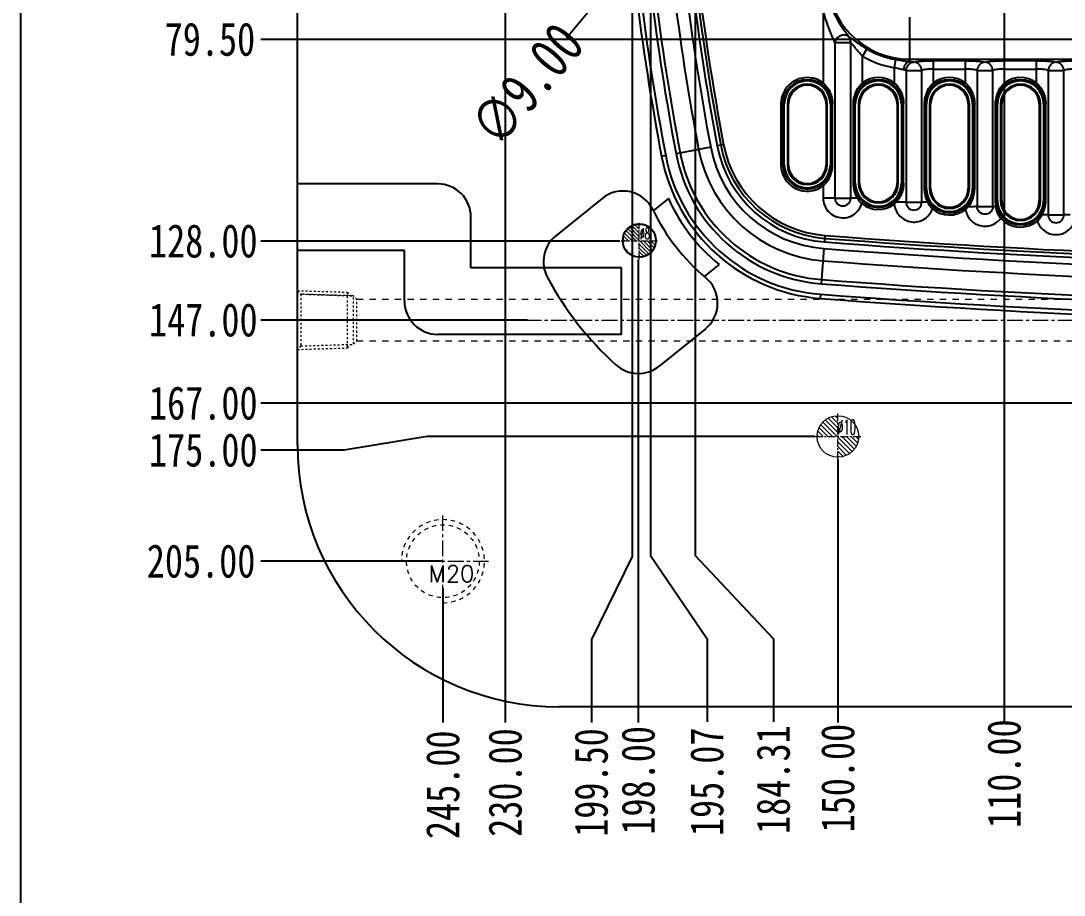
# Model space of a CAD drawing. Header units: millimetres. Extents: x 1147 to 12155, y -6137 to -4403.
# Drawn here: x 2530.1 to 2781, y -5549.1 to -5338.8 of the extents above; entities that cross this region are included whole.
import ezdxf
from ezdxf.enums import TextEntityAlignment as Align

# ---------------------------------------------------------------- set-up
doc = ezdxf.new("R2010")
doc.units = ezdxf.units.MM
doc.header["$LTSCALE"] = 16.335
doc.header["$PDMODE"] = 3
doc.header["$PDSIZE"] = 0.3125
doc.linetypes.add('CENTER', pattern=[0.6, 0.375, -0.075, 0.075, -0.075])
doc.linetypes.add('HIDDEN', pattern=[0.2, 0.1, -0.1])
doc.layers.get('0').update_dxf_attribs({"linetype": 'CONTINUOUS'})
doc.layers.get('Defpoints').update_dxf_attribs({"linetype": 'CONTINUOUS'})
for name, color, linetype, lineweight in [('cool', 153, 'HIDDEN', 9), ('epin', 13, 'CONTINUOUS', 9), ('screw', 33, 'CONTINUOUS', 13)]:
    doc.layers.add(name, color=color, linetype=linetype, lineweight=lineweight)
doc.styles.get("Standard").update_dxf_attribs({"font": 'txt', "width": 0.8})
doc.styles.add('TXT', font='txt.shx', dxfattribs={"bigfont": 'gbcbig.shx'})
doc.styles.add('TXT05', font='txt.shx', dxfattribs={"width": 0.5, "bigfont": 'gbcbig.shx'})
doc.dimstyles.get("Standard").update_dxf_attribs({"dimtxt": 0.15625, "dimasz": 0.1875, "dimexe": 0.125, "dimexo": 0.0625, "dimtad": 0, "dimtih": 1, "dimtoh": 1, "dimdsep": 46, "dimtxsty": 'Standard', "dimcen": 0.09, "dimadec": 0, "dimazin": 0, "dimtp": 0.01, "dimtm": 0.01, "dimtfac": 1, "dimtofl": 0, "dimtmove": 0, "dimatfit": 3, "dimfxl": 0, "dimtolj": 1, "dimarcsym": 0})

# ---------------------------------------------------------------- blocks, each defined once
blk = doc.blocks.new('cool_jt_f12')
at = {"layer": 'cool', "ltscale": 0.3}
for p, q in [((0, 7.0785), (0.856, 6.2225)), ((0, 7.0785), (12, 6.7035)), ((0.856, 6.2225), (0.856, -6.2225)), ((13.5, 5.827375), (0.856, 6.2225)), ((0.856, 6.2225), (13.5, 5.827375)), ((12, 6.7035), (12.856, 5.8475)), ((12, 6.7035), (12, -6.7035)), ((14.327375, 5), (13.5, 5.827375)), ((13.5, -5.827375), (13.5, 5.827375)), ((14.327375, -5), (14.327375, 5)), ((13.5, -5.827375), (14.327375, -5)), ((0.856, -6.2225), (0, -7.0785)), ((0, -7.0785), (12, -6.7035)), ((0.856, -6.2225), (13.5, -5.827375)), ((12, -6.7035), (12.856, -5.8475))]:
    blk.add_line(p, q, dxfattribs=at)
blk = doc.blocks.new('screw_m20_g')
at = {"layer": 'screw', "color": 1, "linetype": 'CENTER', "ltscale": 0.621977}
for p, q in [((0, -11), (0, 11)), ((-11, 0), (11, 0))]:
    blk.add_line(p, q, dxfattribs=at)
at = {"layer": 'screw', "linetype": 'HIDDEN', "ltscale": 0.621977}
blk.add_circle((0, 0), 8.75, dxfattribs=at)
at = {"layer": 'screw', "color": 92, "linetype": 'HIDDEN', "ltscale": 0.621977}
blk.add_arc((0, 0), 10, 270, 180, dxfattribs=at)
at = {"layer": 'screw', "color": 6, "style": 'TXT'}
blk.add_text('M20', height=4, dxfattribs=at).set_placement((-3.4, -5))
blk = doc.blocks.new('*D790')
at = {"color": 4, "lineweight": -2}
blk.add_line((2807.27, -5343.27), (2587.87, -5343.27), dxfattribs=at)
at = {"layer": 'Defpoints', "color": 0}
for p in [(2876.63, -5263.77), (2587.87, -5343.27), (2807.33, -5343.27)]:
    blk.add_point(p, dxfattribs=at)
at = {"color": 6, "insert": (2575.6, -5343.27), "char_height": 8, "attachment_point": 5}
blk.add_mtext('\\A1;79.50', dxfattribs=at)
blk = doc.blocks.new('*D791')
at = {"color": 4, "lineweight": -2}
blk.add_line((2674.17, -5391.77), (2587.87, -5391.77), dxfattribs=at)
at = {"layer": 'Defpoints', "color": 0}
for p in [(2876.63, -5263.77), (2587.87, -5391.77), (2674.23, -5391.77)]:
    blk.add_point(p, dxfattribs=at)
at = {"color": 6, "insert": (2574, -5391.77), "char_height": 8, "attachment_point": 5}
blk.add_mtext('\\A1;128.00', dxfattribs=at)
blk = doc.blocks.new('*D792')
at = {"color": 4, "lineweight": -2}
blk.add_line((2651.99, -5410.77), (2587.87, -5410.77), dxfattribs=at)
at = {"layer": 'Defpoints', "color": 0}
for p in [(2876.63, -5263.77), (2587.87, -5410.77), (2652.05, -5410.77)]:
    blk.add_point(p, dxfattribs=at)
at = {"color": 6, "insert": (2574, -5410.77), "char_height": 8, "attachment_point": 5}
blk.add_mtext('\\A1;147.00', dxfattribs=at)
blk = doc.blocks.new('*D793')
at = {"color": 4, "lineweight": -2}
blk.add_line((2871.01, -5430.77), (2587.87, -5430.77), dxfattribs=at)
at = {"layer": 'Defpoints', "color": 0}
for p in [(2876.63, -5263.77), (2587.87, -5430.77), (2871.07, -5430.77)]:
    blk.add_point(p, dxfattribs=at)
at = {"color": 6, "insert": (2574, -5430.77), "char_height": 8, "attachment_point": 5}
blk.add_mtext('\\A1;167.00', dxfattribs=at)
blk = doc.blocks.new('*D794')
at = {"color": 4, "lineweight": -2}
for p, q in [((2627.87, -5438.77), (2607.87, -5442.06)), ((2721.07, -5438.77), (2627.87, -5438.77)), ((2607.87, -5442.06), (2587.87, -5442.06))]:
    blk.add_line(p, q, dxfattribs=at)
at = {"layer": 'Defpoints', "color": 0}
for p in [(2876.63, -5263.77), (2721.13, -5438.77), (2587.87, -5442.06)]:
    blk.add_point(p, dxfattribs=at)
at = {"color": 6, "insert": (2574, -5442.06), "char_height": 8, "attachment_point": 5}
blk.add_mtext('\\A1;175.00', dxfattribs=at)
blk = doc.blocks.new('*D795')
at = {"color": 4, "lineweight": -2}
blk.add_line((2631.57, -5468.77), (2587.87, -5468.77), dxfattribs=at)
at = {"layer": 'Defpoints', "color": 0}
for p in [(2876.63, -5263.77), (2587.87, -5468.77), (2631.63, -5468.77)]:
    blk.add_point(p, dxfattribs=at)
at = {"color": 6, "insert": (2573.47, -5468.77), "char_height": 8, "attachment_point": 5}
blk.add_mtext('\\A1;205.00', dxfattribs=at)
blk = doc.blocks.new('*D775')
at = {"color": 4, "lineweight": -2}
blk.add_line((2766.63, -5274.55), (2766.63, -5507.6), dxfattribs=at)
at = {"layer": 'Defpoints', "color": 0}
for p in [(2876.63, -5263.77), (2766.63, -5274.49), (2766.63, -5507.6)]:
    blk.add_point(p, dxfattribs=at)
at = {"color": 6, "insert": (2766.63, -5519.87), "char_height": 8, "attachment_point": 5, "rotation": 90}
blk.add_mtext('\\A1;110.00', dxfattribs=at)
blk = doc.blocks.new('*D776')
at = {"color": 4, "lineweight": -2}
blk.add_line((2726.63, -5444.33), (2726.63, -5507.6), dxfattribs=at)
at = {"layer": 'Defpoints', "color": 0}
for p in [(2876.63, -5263.77), (2726.63, -5444.27), (2726.63, -5507.6)]:
    blk.add_point(p, dxfattribs=at)
at = {"color": 6, "insert": (2726.63, -5520.94), "char_height": 8, "attachment_point": 5, "rotation": 90}
blk.add_mtext('\\A1;150.00', dxfattribs=at)
blk = doc.blocks.new('*D777')
at = {"color": 4, "lineweight": -2}
blk.add_line((2678.63, -5396.23), (2678.63, -5507.6), dxfattribs=at)
at = {"layer": 'Defpoints', "color": 0}
for p in [(2876.63, -5263.77), (2678.63, -5396.17), (2678.63, -5507.6)]:
    blk.add_point(p, dxfattribs=at)
at = {"color": 6, "insert": (2678.63, -5521.47), "char_height": 8, "attachment_point": 5, "rotation": 90}
blk.add_mtext('\\A1;198.00', dxfattribs=at)
blk = doc.blocks.new('*D778')
at = {"color": 4, "lineweight": -2}
for p, q in [((2677.13, -5328.21), (2677.13, -5467.6)), ((2677.13, -5467.6), (2667.34, -5487.6)), ((2667.34, -5487.6), (2667.34, -5507.6))]:
    blk.add_line(p, q, dxfattribs=at)
at = {"layer": 'Defpoints', "color": 0}
for p in [(2876.63, -5263.77), (2677.13, -5328.15), (2667.34, -5507.6)]:
    blk.add_point(p, dxfattribs=at)
at = {"color": 6, "insert": (2667.34, -5522), "char_height": 8, "attachment_point": 5, "rotation": 90}
blk.add_mtext('\\A1;199.50', dxfattribs=at)
blk = doc.blocks.new('*D779')
at = {"color": 4, "lineweight": -2}
blk.add_line((2646.63, -5328.59), (2646.63, -5507.6), dxfattribs=at)
at = {"layer": 'Defpoints', "color": 0}
for p in [(2876.63, -5263.77), (2646.63, -5328.53), (2646.63, -5507.6)]:
    blk.add_point(p, dxfattribs=at)
at = {"color": 6, "insert": (2646.63, -5522), "char_height": 8, "attachment_point": 5, "rotation": 90}
blk.add_mtext('\\A1;230.00', dxfattribs=at)
blk = doc.blocks.new('*D780')
at = {"color": 4, "lineweight": -2}
blk.add_line((2631.63, -5475.26), (2631.63, -5507.6), dxfattribs=at)
at = {"layer": 'Defpoints', "color": 0}
for p in [(2876.63, -5263.77), (2631.63, -5475.2), (2631.63, -5507.6)]:
    blk.add_point(p, dxfattribs=at)
at = {"color": 6, "insert": (2631.63, -5522.54), "char_height": 8, "attachment_point": 5, "rotation": 90}
blk.add_mtext('\\A1;245.00', dxfattribs=at)
blk = doc.blocks.new('*D805')
at = {"color": 4, "lineweight": -2}
for p, q in [((2681.56, -5268.26), (2681.56, -5467.42)), ((2681.56, -5467.42), (2695.15, -5487.42)), ((2695.15, -5487.42), (2695.15, -5507.42))]:
    blk.add_line(p, q, dxfattribs=at)
at = {"layer": 'Defpoints', "color": 0}
for p in [(2876.63, -5263.77), (2681.56, -5268.2), (2695.15, -5507.42)]:
    blk.add_point(p, dxfattribs=at)
at = {"color": 6, "insert": (2695.15, -5521.82), "char_height": 8, "attachment_point": 5, "rotation": 90}
blk.add_mtext('\\A1;195.07', dxfattribs=at)
blk = doc.blocks.new('*D806')
at = {"color": 4, "lineweight": -2}
for p, q in [((2692.32, -5268.39), (2692.32, -5467.42)), ((2692.32, -5467.42), (2711.11, -5487.42)), ((2711.11, -5487.42), (2711.11, -5507.42))]:
    blk.add_line(p, q, dxfattribs=at)
at = {"layer": 'Defpoints', "color": 0}
for p in [(2876.63, -5263.77), (2692.32, -5268.33), (2711.11, -5507.42)]:
    blk.add_point(p, dxfattribs=at)
at = {"color": 6, "insert": (2711.11, -5521.29), "char_height": 8, "attachment_point": 5, "rotation": 90}
blk.add_mtext('\\A1;184.31', dxfattribs=at)
blk = doc.blocks.new('*D811')
at = {"color": 4, "lineweight": -2}
blk.add_line((2661.35, -5342.87), (2667.79, -5335.22), dxfattribs=at)
at = {"color": 4}
blk.add_solid([(2666.52, -5334.15), (2669.07, -5336.29), (2674.23, -5327.57)], dxfattribs=at)
at = {"layer": 'Defpoints', "color": 0}
for p in [(2680.03, -5320.69), (2674.23, -5327.57)]:
    blk.add_point(p, dxfattribs=at)
at = {"color": 6, "insert": (2651.91, -5354.09), "char_height": 10, "attachment_point": 5, "rotation": 49.9022}
blk.add_mtext('\\A1;∅9.00', dxfattribs=at)
blk = doc.blocks.new('epin_ejp_8')
at = {"layer": 'epin'}
h = blk.add_hatch(dxfattribs=at)
h.set_pattern_fill('_ANSI31', color=123, scale=0.2, angle=90, style=0)
h.set_pattern_definition([(135, (-2152.64246, 412.4307), (-0.4490128, -0.4490128), [])])
h.paths.add_polyline_path([(0, 4, 0.414214), (-4, 0), (0, 0)])
h.paths.add_polyline_path([(4, 0), (0, 0), (0, -4, 0.414214)])
at = {"layer": 'epin', "color": 1, "linetype": 'CENTER', "ltscale": 0.248791}
for p, q in [((0, -4.4), (0, 4.4)), ((-4.4, 0), (4.4, 0))]:
    blk.add_line(p, q, dxfattribs=at)
at = {"layer": 'epin'}
blk.add_circle((0, 0), 4, dxfattribs=at)
at = {"layer": 'epin', "color": 6, "style": 'TXT05', "width": 0.5}
blk.add_text('%%c8', height=2.8, dxfattribs=at).set_placement((1.33, 1.8), align=Align.MIDDLE)
blk = doc.blocks.new('epin_ejp_10')
at = {"layer": 'epin'}
h = blk.add_hatch(dxfattribs=at)
h.set_pattern_fill('_ANSI31', color=123, scale=0.25, angle=90, style=0)
h.set_pattern_definition([(135, (-2152.64246, 412.4307), (-0.561266, -0.561266), [])])
h.paths.add_polyline_path([(0, 5, 0.414214), (-5, 0), (0, 0)])
h.paths.add_polyline_path([(5, 0), (0, 0), (0, -5, 0.414214)])
at = {"layer": 'epin', "color": 1, "linetype": 'CENTER', "ltscale": 0.310989}
for p, q in [((0, -5.5), (0, 5.5)), ((-5.5, 0), (5.5, 0))]:
    blk.add_line(p, q, dxfattribs=at)
at = {"layer": 'epin'}
blk.add_circle((0, 0), 5, dxfattribs=at)
at = {"layer": 'epin', "color": 6, "style": 'TXT05', "width": 0.5}
blk.add_text('%%c10', height=3.5, dxfattribs=at).set_placement((2.1, 2.25), align=Align.MIDDLE)
blk = doc.blocks.new('115')
at = {"layer": 'epin'}
for name, p in [('epin_ejp_8', (-197.76, -127.98)), ('epin_ejp_10', (-150, -175))]:
    blk.add_blockref(name, p, dxfattribs=at)

msp = doc.modelspace()

# ---------------------------------------------------------------- linework, layer by layer
at = {"linetype": 'Continuous', "ltscale": 11.057049}
for p, q in [((2596.631, -5440.772), (2596.631, -5086.772)), ((2823.012, -5503.772), (2659.631, -5503.772))]:
    msp.add_line(p, q, dxfattribs=at)
at = {"color": 7, "linetype": 'Continuous'}
for p, q in [((2723.079, -5335.968), (2723.079, -5353.719)), ((2743.905, -5348.57), (2743.905, -5337.897)), ((2725.921, -5344.018), (2725.921, -5381.457)), ((2725.921, -5344.018), (2729.713, -5344.018)), ((2729.713, -5381.454), (2729.713, -5344.018)), ((2733.575, -5345.562), (2732.555, -5347.282)), ((2732.555, -5353.719), (2732.555, -5347.282)), ((2740.508, -5348.108), (2740.173, -5350.08)), ((2743.905, -5348.033), (2817.971, -5348.033)), ((2749.648, -5353.719), (2749.648, -5348.395)), ((2757.266, -5348.395), (2749.648, -5348.395)), ((2757.266, -5348.395), (2757.266, -5353.719)), ((2766.742, -5353.719), (2766.742, -5348.395)), ((2774.358, -5348.395), (2766.742, -5348.395)), ((2774.358, -5348.395), (2774.358, -5353.719)), ((2740.172, -5350.08), (2740.172, -5353.719)), ((2743.014, -5350.747), (2743.014, -5382.45)), ((2743.014, -5350.747), (2746.806, -5350.747)), ((2746.806, -5382.453), (2746.806, -5350.747)), ((2749.648, -5350.395), (2757.266, -5350.395)), ((2760.108, -5350.747), (2760.108, -5383.46)), ((2760.108, -5350.747), (2763.9, -5350.747)), ((2763.9, -5383.459), (2763.9, -5350.747)), ((2766.742, -5350.395), (2774.358, -5350.395)), ((2777.202, -5350.747), (2777.202, -5385.465)), ((2777.202, -5350.747), (2780.993, -5350.747)), ((2780.993, -5385.465), (2780.993, -5350.747)), ((2722.779, -5354.121), (2723.079, -5353.719)), ((2732.855, -5354.121), (2732.554, -5353.719)), ((2739.872, -5354.121), (2740.172, -5353.719)), ((2749.948, -5354.121), (2749.648, -5353.719)), ((2756.966, -5354.121), (2757.266, -5353.719)), ((2767.042, -5354.121), (2766.742, -5353.719)), ((2774.358, -5353.719), (2774.058, -5354.12)), ((2712.905, -5358.819), (2712.905, -5373.399)), ((2712.905, -5358.819), (2713.719, -5358.819)), ((2713.407, -5373.399), (2713.407, -5358.819)), ((2713.719, -5373.399), (2713.719, -5358.819)), ((2714.48, -5358.819), (2714.48, -5373.399)), ((2714.48, -5358.819), (2714.756, -5358.819)), ((2714.756, -5373.399), (2714.756, -5358.819)), ((2723.784, -5358.819), (2723.784, -5373.399)), ((2723.784, -5358.819), (2724.06, -5358.819)), ((2724.06, -5373.399), (2724.06, -5358.819)), ((2724.821, -5358.819), (2724.821, -5373.399)), ((2724.821, -5358.819), (2725.122, -5358.819)), ((2725.122, -5373.399), (2725.122, -5358.819)), ((2725.217, -5358.819), (2725.217, -5373.399)), ((2725.217, -5358.819), (2725.341, -5358.819)), ((2725.341, -5373.399), (2725.341, -5358.819)), ((2730.292, -5358.819), (2730.292, -5377.823)), ((2730.417, -5358.819), (2730.292, -5358.819)), ((2730.417, -5377.823), (2730.417, -5358.819)), ((2730.512, -5358.819), (2730.512, -5377.823)), ((2730.512, -5358.819), (2730.813, -5358.819)), ((2730.813, -5377.823), (2730.813, -5358.819)), ((2731.574, -5358.819), (2731.574, -5377.823)), ((2731.574, -5358.819), (2731.85, -5358.819)), ((2731.85, -5377.823), (2731.85, -5358.819)), ((2740.877, -5358.819), (2740.877, -5377.823)), ((2740.877, -5358.819), (2741.153, -5358.819)), ((2741.153, -5377.823), (2741.153, -5358.819)), ((2741.914, -5358.819), (2741.914, -5377.823)), ((2741.914, -5358.819), (2742.215, -5358.819)), ((2742.215, -5377.823), (2742.215, -5358.819)), ((2742.31, -5358.819), (2742.31, -5377.823)), ((2742.31, -5358.819), (2742.435, -5358.819)), ((2742.435, -5377.823), (2742.435, -5358.819)), ((2747.386, -5358.819), (2747.386, -5379.13)), ((2747.51, -5358.819), (2747.386, -5358.819)), ((2747.51, -5379.13), (2747.51, -5358.819)), ((2747.606, -5358.819), (2747.606, -5379.13)), ((2747.606, -5358.819), (2747.906, -5358.819)), ((2747.906, -5379.13), (2747.906, -5358.819)), ((2748.667, -5358.819), (2748.667, -5379.13)), ((2748.667, -5358.819), (2748.943, -5358.819)), ((2748.943, -5379.13), (2748.943, -5358.819)), ((2757.971, -5358.819), (2757.971, -5379.13)), ((2757.971, -5358.819), (2758.247, -5358.819)), ((2758.247, -5379.13), (2758.247, -5358.819)), ((2759.008, -5358.819), (2759.008, -5379.13)), ((2759.008, -5358.819), (2759.309, -5358.819)), ((2759.309, -5379.13), (2759.309, -5358.819)), ((2759.404, -5358.819), (2759.404, -5379.13)), ((2759.404, -5358.819), (2759.528, -5358.819)), ((2759.528, -5379.13), (2759.528, -5358.819)), ((2764.479, -5358.819), (2764.479, -5382.046)), ((2764.604, -5358.819), (2764.479, -5358.819)), ((2764.604, -5382.046), (2764.604, -5358.819)), ((2764.699, -5358.819), (2764.699, -5382.046)), ((2764.699, -5358.819), (2765, -5358.819)), ((2765, -5382.046), (2765, -5358.819)), ((2765.761, -5358.819), (2765.761, -5382.046)), ((2765.761, -5358.819), (2766.037, -5358.819)), ((2766.037, -5382.046), (2766.037, -5358.819)), ((2775.064, -5358.819), (2775.064, -5382.046)), ((2775.064, -5358.819), (2775.34, -5358.819)), ((2775.34, -5382.046), (2775.34, -5358.819)), ((2776.101, -5358.819), (2776.101, -5382.046)), ((2776.101, -5358.819), (2776.402, -5358.819)), ((2776.402, -5382.046), (2776.402, -5358.819)), ((2776.497, -5358.819), (2776.497, -5382.046)), ((2776.497, -5358.819), (2776.622, -5358.819)), ((2776.622, -5382.046), (2776.622, -5358.819)), ((2696.039, -5369.179), (2687.706, -5370.757)), ((2699.143, -5368.591), (2697.596, -5368.884)), ((2685.209, -5371.23), (2684.222, -5371.417)), ((2713.719, -5373.399), (2712.905, -5373.399)), ((2714.756, -5373.399), (2714.48, -5373.399)), ((2724.06, -5373.399), (2723.784, -5373.399)), ((2725.122, -5373.399), (2724.821, -5373.399)), ((2725.217, -5373.399), (2725.341, -5373.399)), ((2722.78, -5378.096), (2723.08, -5378.497)), ((2723.08, -5378.497), (2723.08, -5381.454)), ((2730.813, -5377.823), (2730.292, -5377.823)), ((2731.85, -5377.823), (2731.574, -5377.823)), ((2741.153, -5377.823), (2740.877, -5377.823)), ((2742.215, -5377.823), (2741.914, -5377.823)), ((2742.31, -5377.823), (2742.435, -5377.823)), ((2747.906, -5379.13), (2747.386, -5379.13)), ((2748.943, -5379.13), (2748.667, -5379.13)), ((2758.247, -5379.13), (2757.971, -5379.13)), ((2759.309, -5379.13), (2759.008, -5379.13)), ((2759.404, -5379.13), (2759.528, -5379.13)), ((2725.921, -5381.456), (2723.08, -5381.456)), ((2731.315, -5381.452), (2729.713, -5381.454)), ((2765, -5382.046), (2764.479, -5382.046)), ((2766.037, -5382.046), (2765.761, -5382.046)), ((2775.34, -5382.046), (2775.064, -5382.046)), ((2776.622, -5382.046), (2776.101, -5382.046)), ((2732.68, -5382.385), (2732.365, -5382.775)), ((2739.892, -5382.506), (2740.194, -5382.906)), ((2748.23, -5382.45), (2746.806, -5382.453)), ((2749.704, -5383.635), (2749.382, -5384.02)), ((2757.054, -5383.76), (2757.212, -5383.965)), ((2774.287, -5386.565), (2774.606, -5386.951)), ((2777.202, -5385.465), (2775.724, -5385.465)), ((2782.471, -5385.465), (2780.993, -5385.465)), ((2723.528, -5390.419), (2723.407, -5391.99)), ((2723.286, -5393.569), (2722.636, -5402.025)), ((2722.441, -5404.56), (2722.364, -5405.561))]:
    msp.add_line(p, q, dxfattribs=at)
for p, q in [((2630.371, -5378.01), (2596.631, -5378.01)), ((2669.939, -5381.52), (2658.798, -5390.498)), ((2685.855, -5381.537), (2682.247, -5384.445)), ((2638.371, -5398.206), (2638.371, -5386.01)), ((2622.371, -5394.01), (2596.631, -5394.01)), ((2622.371, -5406.206), (2622.371, -5394.01)), ((2674.605, -5398.206), (2638.371, -5398.206)), ((2674.605, -5414.206), (2674.605, -5398.206)), ((2698.056, -5397.391), (2694.481, -5400.271)), ((2674.605, -5414.206), (2630.371, -5414.206)), ((2694.714, -5412.927), (2683.64, -5421.851))]:
    msp.add_line(p, q)
msp.add_lwpolyline([(2530.125, -4919.405), (3444.154, -4919.405), (3444.154, -5653.345), (2530.125, -5653.345)], close=True)
msp.add_circle((2678.871, -5391.622), 4, dxfattribs=at)
for centre, radius, start, end in [((3278.831, -5258.772), 591.573, 182.405014, 190.727289), ((3278.831, -5258.772), 590.698, 182.405013, 190.727289), ((3278.831, -5258.772), 589.998, 182.405013, 190.727289), ((3278.831, -5258.772), 596.119, 183.130535, 190.727289), ((3278.831, -5258.772), 593.158, 183.141176, 190.727289), ((2743.905, -5328.151), 19.882, 180, 270), ((3278.831, -5258.772), 605.185, 186.919964, 190.727289), ((3278.831, -5258.772), 604.18, 186.93249, 190.727289), ((3278.831, -5258.772), 601.639, 186.961913, 190.727289), ((3278.831, -5258.772), 600.652, 186.961913, 190.727289), ((2743.905, -5328.151), 20.244, 239.3191, 260.34117), ((2743.905, -5328.151), 22.244, 239.31953, 260.34078), ((2719.27, -5358.819), 6.365, 53.24261, 180), ((2719.27, -5358.819), 5.852, 0, 180), ((2719.27, -5358.819), 5.551, 0, 180), ((2719.27, -5358.819), 4.79, 0, 180), ((2719.27, -5358.819), 4.514, 0, 180), ((2719.028, -5359.155), 6.277, 42.4678, 53.30563), ((2736.364, -5358.819), 5.852, 0, 180), ((2736.364, -5358.819), 5.551, 0, 180), ((2736.364, -5358.819), 4.79, 0, 180), ((2736.597, -5359.145), 6.265, 126.68311, 140.63593), ((2736.364, -5358.819), 4.514, 0, 180), ((2736.364, -5358.819), 6.365, 53.2433, 126.75698), ((2736.122, -5359.155), 6.277, 42.46958, 53.30766), ((2753.457, -5358.819), 5.852, 0, 180), ((2753.457, -5358.819), 5.551, 0, 180), ((2753.457, -5358.819), 4.79, 0, 180), ((2753.691, -5359.145), 6.265, 126.68008, 140.63315), ((2753.457, -5358.819), 4.514, 0, 180), ((2753.457, -5358.819), 6.365, 53.24437, 126.75435), ((2753.217, -5359.153), 6.275, 42.44606, 53.31064), ((2770.551, -5358.819), 5.852, 0, 180), ((2770.551, -5358.819), 5.551, 0, 180), ((2770.551, -5358.819), 4.79, 0, 180), ((2770.784, -5359.145), 6.265, 126.67943, 140.63054), ((2770.551, -5358.819), 4.514, 0, 180), ((2770.551, -5358.819), 6.365, 53.25404, 126.75374), ((2770.31, -5359.153), 6.275, 42.45432, 53.32018), ((2737.158, -5358.786), 6.86, 151.73732, 167.10078), ((2736.142, -5358.876), 5.732, 157.88613, 165.89779), ((2736.32, -5358.949), 5.924, 149.15554, 157.87956), ((2736.468, -5359.038), 6.097, 140.64811, 149.14949), ((2754.251, -5358.786), 6.86, 151.73455, 167.0993), ((2753.236, -5358.876), 5.732, 157.88431, 165.89667), ((2753.414, -5358.949), 5.924, 149.15309, 157.87774), ((2753.561, -5359.038), 6.097, 140.64533, 149.14704), ((2771.345, -5358.786), 6.86, 151.71672, 167.08024), ((2770.329, -5358.875), 5.732, 157.88004, 165.89416), ((2770.507, -5358.949), 5.924, 149.1491, 157.87364), ((2770.655, -5359.038), 6.097, 140.64266, 149.14297), ((2719.587, -5358.835), 5.63, 0.1697, 11.27234), ((2737.281, -5358.823), 6.989, 167.02938, 179.96412), ((2735.874, -5358.819), 5.457, 173.30978, 179.99253), ((2735.98, -5358.833), 5.564, 165.91216, 173.29512), ((2736.681, -5358.835), 5.63, 0.16972, 11.273), ((2754.375, -5358.823), 6.989, 167.02788, 179.96409), ((2752.968, -5358.819), 5.457, 173.30926, 179.99252), ((2753.073, -5358.833), 5.564, 165.91104, 173.29461), ((2753.773, -5358.836), 5.63, 0.17061, 11.28371), ((2771.464, -5358.823), 6.985, 167.00642, 179.96795), ((2770.059, -5358.819), 5.455, 173.30641, 179.99398), ((2770.168, -5358.833), 5.565, 165.90894, 173.29292), ((2770.867, -5358.836), 5.631, 0.17075, 11.28696), ((2725.591, -5363.58), 30.078, 190.72729, 265.60457), ((2725.591, -5363.58), 28.493, 190.72729, 265.60457), ((2725.591, -5363.58), 27.618, 190.72729, 265.60457), ((2725.591, -5363.58), 26.918, 190.72729, 265.60457), ((2725.591, -5363.58), 42.105, 190.72729, 265.60457), ((2725.591, -5363.58), 41.1, 190.72729, 265.60457), ((2725.591, -5363.58), 38.559, 190.72729, 265.60457), ((2725.591, -5363.58), 37.572, 190.72729, 265.60457), ((2725.591, -5363.58), 33.039, 190.72729, 265.60457), ((2719.27, -5373.399), 6.365, 180, 306.76627), ((2719.27, -5373.399), 5.852, 180, 0), ((2719.27, -5373.399), 5.551, 180, 360), ((2719.27, -5373.399), 4.79, 180, 360), ((2719.27, -5373.399), 4.514, 180, 0), ((2719.654, -5373.384), 5.564, 345.91449, 353.2962), ((2718.353, -5373.394), 6.989, 347.03252, 359.96415), ((2719.759, -5373.398), 5.457, 353.31084, 359.99253), ((2719.036, -5373.072), 6.265, 306.6894, 320.64173), ((2719.166, -5373.18), 6.096, 320.6539, 329.1546), ((2719.314, -5373.269), 5.924, 329.16065, 337.88334), ((2718.476, -5373.431), 6.86, 331.74308, 347.10388), ((2719.492, -5373.342), 5.732, 337.88991, 345.90012), ((2736.364, -5377.823), 5.852, 180, 0), ((2736.364, -5377.823), 5.551, 180, 360), ((2736.364, -5377.823), 4.79, 180, 360), ((2736.364, -5377.823), 4.514, 180, 0), ((2736.472, -5377.719), 5.854, 336.86735, 340.09341), ((2736.723, -5377.808), 5.588, 340.07858, 348.34804), ((2736.688, -5377.806), 5.623, 348.40519, 359.83411), ((2753.457, -5379.13), 5.852, 180, 0), ((2753.457, -5379.13), 5.551, 180, 360), ((2753.457, -5379.13), 4.79, 180, 360), ((2753.457, -5379.13), 4.514, 180, 0), ((2752.273, -5379.094), 7.256, 347.71105, 359.71757), ((2725.591, -5363.58), 43.605, 204.31841, 230.84091), ((2727.82, -5381.429), 1.893, 180.84379, 359.23949), ((2736.035, -5377.385), 6.411, 306.93762, 310.90717), ((2736.065, -5377.421), 6.364, 310.9086, 312.93441), ((2736.255, -5377.607), 6.099, 312.82259, 324.94888), ((2736.357, -5377.667), 5.98, 324.86085, 336.84831), ((2753.243, -5378.843), 6.226, 327.27475, 330.21546), ((2752.739, -5379.193), 6.779, 333.60214, 347.69161), ((2753.816, -5379.129), 5.585, 339.30134, 345.95603), ((2770.099, -5382.043), 5.496, 180.02936, 194.65317), ((2770.551, -5382.046), 5.852, 180, 0), ((2770.551, -5382.046), 5.551, 180, 360), ((2770.551, -5382.046), 4.79, 180, 360), ((2770.551, -5382.046), 4.514, 180, 0), ((2769.677, -5382.049), 6.945, 330.53662, 0.0223), ((2725.591, -5363.58), 48.105, 205.51724, 230.22143), ((2736.364, -5377.823), 6.365, 231.08471, 306.99732), ((2735.156, -5377.521), 7.388, 318.20068, 319.35147), ((2753.457, -5379.13), 6.365, 230.19879, 307.81842), ((2753.16, -5378.73), 6.361, 307.77488, 314.99613), ((2674.859, -5447.523), 104.027, 37.52631, 37.65982), ((2774.911, -5744.051), 360.881, 92.55091, 92.70015), ((2770.64, -5381.942), 5.871, 326.33533, 337.76352), ((2770.551, -5382.046), 6.365, 221.82328, 309.58076), ((2779.097, -5385.465), 1.896, 180.00408, 359.99875), ((2876.631, -3398.597), 1999.273, 265.604565, 274.395435), ((2876.631, -3398.597), 1998.398, 265.604565, 274.395435), ((2876.631, -3398.597), 1997.698, 265.604565, 274.395435), ((2876.631, -3398.597), 2000.858, 265.604565, 274.395435), ((2876.631, -3398.597), 2003.819, 265.604565, 274.395435), ((2725.591, -5363.58), 78.105, 208.2177, 227.93163), ((2876.631, -3398.597), 2009.339, 265.604565, 274.395435), ((2876.631, -3398.597), 2008.352, 265.604565, 274.395435), ((2876.631, -3398.597), 2011.88, 265.604565, 274.395435), ((2876.631, -3398.597), 2012.885, 265.604565, 274.395435)]:
    msp.add_arc(centre, radius, start, end, dxfattribs=at)
for centre, start, end in [((2630.371, -5386.01), 0, 90), ((2674.959, -5387.749), 25.51724, 128.86355), ((2663.818, -5396.727), 128.86355, 208.2177), ((2689.694, -5406.698), 308.86355, 50.22143), ((2630.371, -5406.206), 180, 270), ((2678.62, -5415.622), 227.93163, 308.86355)]:
    msp.add_arc(centre, 8, start, end)
at = {"linetype": 'Continuous', "ltscale": 11.057049}
msp.add_arc((2659.631, -5440.772), 63, 180, 270, dxfattribs=at)
at = {"color": 7, "linetype": 'Continuous'}
for points, knots in [([(2725.921, -5344.018), (2725.825, -5343.787), (2725.595, -5343.277), (2725.072, -5342.114), (2724.387, -5340.449), (2723.656, -5338.275), (2723.255, -5336.75), (2723.079, -5335.968)], [0, 0, 0, 0, 0.0875934, 0.1963429, 0.4473009, 0.7188695, 1, 1, 1, 1]), ([(2724.951, -5335.265), (2725.232, -5336.013), (2725.872, -5337.466), (2727.012, -5339.473), (2728.039, -5340.964), (2728.788, -5341.979), (2729.108, -5342.416), (2729.241, -5342.614)], [0, 0, 0, 0, 0.2808478, 0.5564776, 0.8097503, 0.9163613, 1, 1, 1, 1]), ([(2729.241, -5342.614), (2729.119, -5342.505), (2728.831, -5342.324), (2728.329, -5342.193), (2727.789, -5342.207), (2727.076, -5342.412), (2726.312, -5342.975), (2725.978, -5343.667), (2725.921, -5344.018)], [0, 0, 0, 0, 0.1146322, 0.2341611, 0.3590643, 0.4886146, 0.7501947, 1, 1, 1, 1]), ([(2729.241, -5342.614), (2729.346, -5342.673), (2729.584, -5342.832), (2730.155, -5343.245), (2731.024, -5343.894), (2732.225, -5344.73), (2733.109, -5345.285), (2733.575, -5345.562)], [0, 0, 0, 0, 0.0693102, 0.1630228, 0.4033189, 0.6898481, 1, 1, 1, 1]), ([(2729.712, -5344.018), (2729.72, -5343.897), (2729.703, -5343.396), (2729.495, -5342.894), (2729.241, -5342.614)], [0, 0, 0, 0, 0.2436405, 1, 1, 1, 1]), ([(2732.555, -5347.281), (2732.251, -5346.981), (2731.675, -5346.372), (2730.894, -5345.466), (2730.329, -5344.752), (2729.948, -5344.281), (2729.787, -5344.092), (2729.713, -5344.018)], [0, 0, 0, 0, 0.2963602, 0.5800408, 0.8283065, 0.92751, 1, 1, 1, 1]), ([(2740.508, -5348.108), (2741.132, -5348.215), (2742.264, -5348.379), (2743.399, -5348.505), (2743.905, -5348.57)], [0, 0, 0, 0, 0.5541023, 1, 1, 1, 1]), ([(2743.905, -5348.57), (2743.718, -5348.587), (2743.316, -5348.732), (2742.834, -5349.202), (2742.514, -5349.847), (2742.424, -5350.331), (2742.411, -5350.57)], [0, 0, 0, 0, 0.2089583, 0.4583239, 0.7331407, 1, 1, 1, 1]), ([(2744.91, -5348.747), (2744.676, -5348.756), (2744.182, -5348.873), (2743.552, -5349.326), (2743.13, -5349.991), (2743.023, -5350.501), (2743.015, -5350.747)], [0, 0, 0, 0, 0.2335815, 0.4915571, 0.7547826, 1, 1, 1, 1]), ([(2743.905, -5348.57), (2744.101, -5348.593), (2744.438, -5348.639), (2744.773, -5348.707), (2744.91, -5348.747)], [0, 0, 0, 0, 0.5795517, 1, 1, 1, 1]), ([(2744.91, -5348.747), (2745.147, -5348.677), (2745.761, -5348.58), (2746.833, -5348.476), (2748.171, -5348.411), (2749.14, -5348.395), (2749.648, -5348.395)], [0, 0, 0, 0, 0.1559532, 0.3894011, 0.6796406, 1, 1, 1, 1]), ([(2746.806, -5350.747), (2746.798, -5350.501), (2746.69, -5349.991), (2746.268, -5349.326), (2745.638, -5348.873), (2745.144, -5348.756), (2744.91, -5348.747)], [0, 0, 0, 0, 0.2452195, 0.5084463, 0.7664212, 1, 1, 1, 1]), ([(2757.266, -5348.395), (2757.774, -5348.395), (2758.743, -5348.411), (2760.081, -5348.476), (2761.154, -5348.58), (2761.767, -5348.677), (2762.004, -5348.747)], [0, 0, 0, 0, 0.3203817, 0.6106225, 0.8440651, 1, 1, 1, 1]), ([(2762.004, -5348.747), (2761.77, -5348.756), (2761.276, -5348.873), (2760.646, -5349.326), (2760.224, -5349.991), (2760.116, -5350.501), (2760.108, -5350.747)], [0, 0, 0, 0, 0.2335809, 0.4915569, 0.7547828, 1, 1, 1, 1]), ([(2762.004, -5348.747), (2762.241, -5348.677), (2762.854, -5348.58), (2763.926, -5348.476), (2765.265, -5348.411), (2766.233, -5348.395), (2766.742, -5348.395)], [0, 0, 0, 0, 0.1559487, 0.3894, 0.6796423, 1, 1, 1, 1]), ([(2763.899, -5350.747), (2763.891, -5350.501), (2763.784, -5349.991), (2763.362, -5349.326), (2762.732, -5348.873), (2762.238, -5348.756), (2762.004, -5348.747)], [0, 0, 0, 0, 0.2452184, 0.5084452, 0.7664209, 1, 1, 1, 1]), ([(2774.358, -5348.395), (2774.867, -5348.395), (2775.836, -5348.411), (2777.174, -5348.476), (2778.247, -5348.58), (2778.86, -5348.677), (2779.097, -5348.747)], [0, 0, 0, 0, 0.3203741, 0.6106181, 0.8440656, 1, 1, 1, 1]), ([(2779.097, -5348.747), (2778.863, -5348.756), (2778.369, -5348.873), (2777.739, -5349.326), (2777.317, -5349.991), (2777.21, -5350.501), (2777.202, -5350.747)], [0, 0, 0, 0, 0.2335792, 0.491555, 0.7547818, 1, 1, 1, 1]), ([(2779.097, -5348.747), (2779.334, -5348.677), (2779.948, -5348.58), (2781.02, -5348.476), (2782.359, -5348.411), (2783.328, -5348.395), (2783.836, -5348.395)], [0, 0, 0, 0, 0.1559489, 0.3894042, 0.6796489, 1, 1, 1, 1]), ([(2780.993, -5350.747), (2780.985, -5350.501), (2780.877, -5349.991), (2780.456, -5349.326), (2779.825, -5348.873), (2779.331, -5348.756), (2779.097, -5348.747)], [0, 0, 0, 0, 0.2452184, 0.5084453, 0.7664209, 1, 1, 1, 1]), ([(2742.411, -5350.57), (2742.256, -5350.54), (2741.505, -5350.4), (2740.755, -5350.245), (2740.172, -5350.08)], [0, 0, 0, 0, 0.2075397, 1, 1, 1, 1]), ([(2743.014, -5350.747), (2742.934, -5350.708), (2742.734, -5350.639), (2742.53, -5350.593), (2742.411, -5350.57)], [0, 0, 0, 0, 0.4264477, 1, 1, 1, 1]), ([(2749.648, -5350.395), (2749.343, -5350.395), (2748.761, -5350.411), (2747.957, -5350.476), (2747.312, -5350.58), (2746.944, -5350.679), (2746.806, -5350.747)], [0, 0, 0, 0, 0.3180652, 0.6067994, 0.8399858, 1, 1, 1, 1]), ([(2760.108, -5350.747), (2759.97, -5350.679), (2759.602, -5350.58), (2758.957, -5350.476), (2758.153, -5350.411), (2757.571, -5350.395), (2757.266, -5350.395)], [0, 0, 0, 0, 0.1600176, 0.3932317, 0.6819785, 1, 1, 1, 1]), ([(2766.742, -5350.395), (2766.437, -5350.395), (2765.855, -5350.411), (2765.05, -5350.476), (2764.406, -5350.58), (2764.037, -5350.679), (2763.9, -5350.747)], [0, 0, 0, 0, 0.3180326, 0.6067801, 0.8399881, 1, 1, 1, 1]), ([(2777.202, -5350.747), (2777.064, -5350.679), (2776.696, -5350.58), (2776.051, -5350.476), (2775.246, -5350.411), (2774.664, -5350.395), (2774.358, -5350.395)], [0, 0, 0, 0, 0.1599693, 0.3931797, 0.6819511, 1, 1, 1, 1]), ([(2783.836, -5350.395), (2783.531, -5350.395), (2782.949, -5350.411), (2782.144, -5350.476), (2781.499, -5350.58), (2781.13, -5350.679), (2780.993, -5350.747)], [0, 0, 0, 0, 0.3180555, 0.6068233, 0.8400282, 1, 1, 1, 1]), ([(2724.819, -5356.762), (2724.752, -5356.593), (2724.452, -5355.929), (2724.029, -5355.32), (2723.659, -5354.916)], [0, 0, 0, 0, 0.248204, 1, 1, 1, 1]), ([(2724.057, -5354.798), (2724.453, -5355.349), (2724.873, -5356.175), (2725.117, -5357.051), (2725.168, -5357.276)], [0, 0, 0, 0, 0.7465295, 1, 1, 1, 1]), ([(2725.108, -5357.735), (2725.091, -5357.651), (2725.017, -5357.32), (2724.912, -5356.997), (2724.819, -5356.762)], [0, 0, 0, 0, 0.2530942, 1, 1, 1, 1]), ([(2741.913, -5356.761), (2741.846, -5356.593), (2741.546, -5355.928), (2741.122, -5355.32), (2740.752, -5354.916)], [0, 0, 0, 0, 0.2482033, 1, 1, 1, 1]), ([(2741.151, -5354.798), (2741.546, -5355.349), (2741.966, -5356.175), (2742.21, -5357.051), (2742.261, -5357.276)], [0, 0, 0, 0, 0.7465297, 1, 1, 1, 1]), ([(2742.202, -5357.735), (2742.185, -5357.651), (2742.111, -5357.32), (2742.006, -5356.997), (2741.913, -5356.761)], [0, 0, 0, 0, 0.2530943, 1, 1, 1, 1]), ([(2759.006, -5356.76), (2758.939, -5356.593), (2758.639, -5355.929), (2758.216, -5355.322), (2757.847, -5354.918)], [0, 0, 0, 0, 0.2482074, 1, 1, 1, 1]), ([(2758.246, -5354.8), (2758.641, -5355.351), (2759.06, -5356.177), (2759.304, -5357.052), (2759.355, -5357.276)], [0, 0, 0, 0, 0.7465347, 1, 1, 1, 1]), ([(2759.295, -5357.734), (2759.278, -5357.65), (2759.204, -5357.319), (2759.099, -5356.996), (2759.006, -5356.76)], [0, 0, 0, 0, 0.2530933, 1, 1, 1, 1]), ([(2776.099, -5356.76), (2776.032, -5356.592), (2775.733, -5355.928), (2775.309, -5355.321), (2774.94, -5354.917)], [0, 0, 0, 0, 0.2482041, 1, 1, 1, 1]), ([(2775.339, -5354.8), (2775.734, -5355.35), (2776.154, -5356.176), (2776.397, -5357.051), (2776.448, -5357.276)], [0, 0, 0, 0, 0.7465359, 1, 1, 1, 1]), ([(2776.388, -5357.734), (2776.372, -5357.649), (2776.297, -5357.319), (2776.192, -5356.995), (2776.099, -5356.76)], [0, 0, 0, 0, 0.2530935, 1, 1, 1, 1]), ([(2725.168, -5357.276), (2725.196, -5357.4), (2725.296, -5357.909), (2725.341, -5358.428), (2725.341, -5358.819)], [0, 0, 0, 0, 0.2465022, 1, 1, 1, 1]), ([(2742.261, -5357.276), (2742.289, -5357.4), (2742.39, -5357.909), (2742.435, -5358.428), (2742.435, -5358.819)], [0, 0, 0, 0, 0.2465021, 1, 1, 1, 1]), ([(2759.355, -5357.276), (2759.383, -5357.401), (2759.483, -5357.909), (2759.528, -5358.428), (2759.528, -5358.819)], [0, 0, 0, 0, 0.2465224, 1, 1, 1, 1]), ([(2776.448, -5357.276), (2776.476, -5357.4), (2776.577, -5357.909), (2776.622, -5358.428), (2776.622, -5358.819)], [0, 0, 0, 0, 0.2465221, 1, 1, 1, 1]), ([(2730.292, -5377.823), (2730.301, -5378.464), (2730.461, -5379.741), (2730.991, -5380.915), (2731.315, -5381.452)], [0, 0, 0, 0, 0.5052823, 1, 1, 1, 1]), ([(2730.417, -5377.823), (2730.418, -5378.426), (2730.618, -5379.622), (2731.177, -5380.694), (2731.521, -5381.167)], [0, 0, 0, 0, 0.5073838, 1, 1, 1, 1]), ([(2742.226, -5379.51), (2742.194, -5379.644), (2742.05, -5380.175), (2741.835, -5380.686), (2741.641, -5381.049)], [0, 0, 0, 0, 0.2514736, 1, 1, 1, 1]), ([(2742.435, -5377.823), (2742.43, -5377.965), (2742.402, -5378.532), (2742.325, -5379.097), (2742.226, -5379.51)], [0, 0, 0, 0, 0.2517315, 1, 1, 1, 1]), ([(2747.386, -5379.13), (2747.387, -5379.712), (2747.53, -5380.868), (2747.959, -5381.95), (2748.23, -5382.45)], [0, 0, 0, 0, 0.5056427, 1, 1, 1, 1]), ([(2747.51, -5379.13), (2747.511, -5379.676), (2747.676, -5380.757), (2748.136, -5381.745), (2748.422, -5382.19)], [0, 0, 0, 0, 0.5080178, 1, 1, 1, 1]), ([(2759.234, -5380.484), (2759.261, -5380.375), (2759.358, -5379.93), (2759.403, -5379.473), (2759.404, -5379.13)], [0, 0, 0, 0, 0.2473246, 1, 1, 1, 1]), ([(2723.08, -5381.454), (2723.072, -5382.015), (2723.296, -5383.144), (2724.17, -5384.617), (2725.511, -5385.695), (2727.141, -5386.24), (2728.859, -5386.18), (2730.449, -5385.521), (2731.7, -5384.346), (2732.214, -5383.315), (2732.365, -5382.775)], [0, 0, 0, 0, 0.1248829, 0.249772, 0.3748014, 0.4998554, 0.6249127, 0.7499911, 0.8749981, 1, 1, 1, 1]), ([(2725.921, -5381.457), (2726.166, -5381.448), (2726.798, -5381.45), (2727.817, -5381.448), (2728.835, -5381.449), (2729.468, -5381.445), (2729.713, -5381.454)], [0, 0, 0, 0, 0.1938971, 0.4999951, 0.8060966, 1, 1, 1, 1]), ([(2731.521, -5381.167), (2731.527, -5381.182), (2731.512, -5381.228), (2731.449, -5381.326), (2731.374, -5381.402), (2731.315, -5381.453)], [0, 0, 0, 0, 0.1340519, 0.3574931, 1, 1, 1, 1]), ([(2731.315, -5381.453), (2731.384, -5381.574), (2731.682, -5382.053), (2732.051, -5382.489), (2732.365, -5382.775)], [0, 0, 0, 0, 0.2476833, 1, 1, 1, 1]), ([(2731.521, -5381.167), (2731.602, -5381.279), (2731.946, -5381.723), (2732.35, -5382.119), (2732.68, -5382.385)], [0, 0, 0, 0, 0.2455633, 1, 1, 1, 1]), ([(2740.4, -5382.08), (2740.395, -5382.095), (2740.425, -5382.143), (2740.472, -5382.219), (2740.559, -5382.327), (2740.626, -5382.403), (2740.663, -5382.445)], [0, 0, 0, 0, 0.1030008, 0.3201843, 0.6316091, 1, 1, 1, 1]), ([(2741.641, -5381.049), (2741.581, -5381.163), (2741.323, -5381.614), (2741.015, -5382.037), (2740.761, -5382.333)], [0, 0, 0, 0, 0.2482486, 1, 1, 1, 1]), ([(2748.422, -5382.19), (2748.426, -5382.205), (2748.414, -5382.247), (2748.355, -5382.338), (2748.284, -5382.406), (2748.23, -5382.45)], [0, 0, 0, 0, 0.1403757, 0.3626744, 1, 1, 1, 1]), ([(2748.422, -5382.19), (2748.507, -5382.323), (2748.876, -5382.852), (2749.329, -5383.323), (2749.704, -5383.635)], [0, 0, 0, 0, 0.2446687, 1, 1, 1, 1]), ([(2757.91, -5383.571), (2758, -5383.467), (2758.342, -5383.042), (2758.63, -5382.573), (2758.811, -5382.207)], [0, 0, 0, 0, 0.2521172, 1, 1, 1, 1]), ([(2764.479, -5382.046), (2764.479, -5382.173), (2764.495, -5382.678), (2764.564, -5383.18), (2764.645, -5383.549)], [0, 0, 0, 0, 0.2520867, 1, 1, 1, 1]), ([(2776.075, -5384.163), (2776.142, -5383.999), (2776.386, -5383.319), (2776.497, -5382.591), (2776.497, -5382.046)], [0, 0, 0, 0, 0.245451, 1, 1, 1, 1]), ([(2740.194, -5382.906), (2740.287, -5383.951), (2741.038, -5385.524), (2742.774, -5386.779), (2744.334, -5387.252), (2745.961, -5387.175), (2747.469, -5386.56), (2748.683, -5385.477), (2749.21, -5384.523), (2749.383, -5384.02)], [0, 0, 0, 0, 0.247249, 0.3727218, 0.4981804, 0.6236507, 0.7491299, 0.8745617, 1, 1, 1, 1]), ([(2741.67, -5382.447), (2741.59, -5382.446), (2741.255, -5382.446), (2740.919, -5382.445), (2740.663, -5382.445)], [0, 0, 0, 0, 0.2375629, 1, 1, 1, 1]), ([(2743.014, -5382.45), (2742.94, -5382.449), (2742.492, -5382.446), (2742.044, -5382.447), (2741.67, -5382.447)], [0, 0, 0, 0, 0.1655722, 1, 1, 1, 1]), ([(2743.014, -5382.45), (2743.259, -5382.455), (2743.891, -5382.449), (2745.155, -5382.445), (2746.174, -5382.454), (2746.806, -5382.453)], [0, 0, 0, 0, 0.1938893, 0.499986, 1, 1, 1, 1]), ([(2743.017, -5382.45), (2743.02, -5382.573), (2743.041, -5382.82), (2743.152, -5383.175), (2743.332, -5383.5), (2743.647, -5383.882), (2744.171, -5384.233), (2744.912, -5384.383), (2745.655, -5384.239), (2746.284, -5383.819), (2746.708, -5383.194), (2746.802, -5382.698), (2746.804, -5382.453)], [0, 0, 0, 0, 0.0625904, 0.1252018, 0.1879134, 0.2505403, 0.3753508, 0.5003797, 0.6255072, 0.7504654, 0.8753574, 1, 1, 1, 1]), ([(2748.229, -5382.45), (2748.3, -5382.595), (2748.613, -5383.166), (2749.024, -5383.686), (2749.382, -5384.02)], [0, 0, 0, 0, 0.2475287, 1, 1, 1, 1]), ([(2757.36, -5384.158), (2757.416, -5384.616), (2757.701, -5385.512), (2758.467, -5386.683), (2759.552, -5387.576), (2760.85, -5388.108), (2762.246, -5388.249), (2763.624, -5387.975), (2764.863, -5387.319), (2765.531, -5386.66), (2765.807, -5386.29)], [0, 0, 0, 0, 0.1249713, 0.250002, 0.3748922, 0.4998525, 0.6248508, 0.7498994, 0.8749719, 1, 1, 1, 1]), ([(2757.658, -5383.229), (2757.653, -5383.243), (2757.679, -5383.289), (2757.725, -5383.361), (2757.809, -5383.461), (2757.874, -5383.532), (2757.91, -5383.571)], [0, 0, 0, 0, 0.1055573, 0.3212897, 0.6307034, 1, 1, 1, 1]), ([(2760.108, -5383.46), (2760.038, -5383.466), (2759.619, -5383.496), (2759.199, -5383.512), (2758.849, -5383.528)], [0, 0, 0, 0, 0.1673296, 1, 1, 1, 1]), ([(2763.895, -5383.459), (2763.901, -5383.704), (2763.799, -5384.201), (2763.375, -5384.822), (2762.749, -5385.243), (2761.772, -5385.439), (2760.538, -5384.937), (2760.102, -5383.939), (2760.113, -5383.46)], [0, 0, 0, 0, 0.1260165, 0.2522123, 0.378525, 0.504871, 0.7528935, 1, 1, 1, 1]), ([(2760.108, -5383.46), (2760.74, -5383.448), (2762.004, -5383.457), (2763.268, -5383.449), (2763.9, -5383.459)], [0, 0, 0, 0, 0.4999887, 1, 1, 1, 1]), ([(2764.645, -5383.549), (2764.567, -5383.541), (2764.318, -5383.515), (2764.068, -5383.49), (2763.9, -5383.459)], [0, 0, 0, 0, 0.3150162, 1, 1, 1, 1]), ([(2764.782, -5383.433), (2764.781, -5383.455), (2764.73, -5383.504), (2764.679, -5383.532), (2764.643, -5383.549)], [0, 0, 0, 0, 0.3548629, 1, 1, 1, 1]), ([(2765.807, -5386.29), (2765.644, -5386.087), (2765.339, -5385.674), (2765.008, -5384.992), (2764.82, -5384.402), (2764.711, -5383.92), (2764.669, -5383.673), (2764.644, -5383.549)], [0, 0, 0, 0, 0.2593503, 0.5085781, 0.7510047, 0.8737708, 1, 1, 1, 1]), ([(2764.782, -5383.433), (2764.844, -5383.661), (2765.033, -5384.22), (2765.485, -5385.083), (2765.926, -5385.674), (2766.182, -5385.956)], [0, 0, 0, 0, 0.2435641, 0.6071081, 1, 1, 1, 1]), ([(2766.182, -5385.956), (2766.17, -5385.966), (2766.045, -5386.078), (2765.92, -5386.189), (2765.807, -5386.29)], [0, 0, 0, 0, 0.0932359, 1, 1, 1, 1]), ([(2774.287, -5386.565), (2774.41, -5386.463), (2774.871, -5386.053), (2775.274, -5385.578), (2775.527, -5385.196)], [0, 0, 0, 0, 0.2579733, 1, 1, 1, 1]), ([(2774.606, -5386.951), (2774.727, -5386.85), (2774.943, -5386.619), (2775.238, -5386.254), (2775.5, -5385.869), (2775.65, -5385.6), (2775.724, -5385.465)], [0, 0, 0, 0, 0.2538064, 0.5051672, 0.7529683, 1, 1, 1, 1]), ([(2774.606, -5386.952), (2774.76, -5387.42), (2775.214, -5388.317), (2776.274, -5389.383), (2777.613, -5390.068), (2779.099, -5390.305), (2780.585, -5390.07), (2781.925, -5389.387), (2782.987, -5388.322), (2783.442, -5387.426), (2783.597, -5386.958)], [0, 0, 0, 0, 0.1249892, 0.2499929, 0.374996, 0.4999961, 0.6249967, 0.7500009, 0.8750075, 1, 1, 1, 1]), ([(2775.527, -5385.196), (2775.522, -5385.211), (2775.534, -5385.253), (2775.594, -5385.347), (2775.667, -5385.417), (2775.724, -5385.465)], [0, 0, 0, 0, 0.1328712, 0.3497509, 1, 1, 1, 1]), ([(2777.202, -5385.465), (2777.447, -5385.46), (2778.079, -5385.461), (2778.71, -5385.462), (2779.097, -5385.464)], [0, 0, 0, 0, 0.3877473, 1, 1, 1, 1]), ([(2779.097, -5385.464), (2779.484, -5385.462), (2780.116, -5385.461), (2780.748, -5385.46), (2780.993, -5385.465)], [0, 0, 0, 0, 0.6122526, 1, 1, 1, 1])]:
    msp.add_open_spline(points, degree=3, knots=knots, dxfattribs=at)
for points in [[(2723.079, -5353.719), (2723.445, -5354.038), (2723.774, -5354.404), (2724.057, -5354.798)], [(2731.115, -5355.538), (2731.481, -5354.857), (2731.972, -5354.227), (2732.555, -5353.719)], [(2740.172, -5353.719), (2740.538, -5354.038), (2740.868, -5354.404), (2741.151, -5354.798)], [(2748.209, -5355.537), (2748.575, -5354.856), (2749.066, -5354.227), (2749.648, -5353.719)], [(2757.266, -5353.719), (2757.633, -5354.039), (2757.962, -5354.405), (2758.246, -5354.8)], [(2765.304, -5355.535), (2765.669, -5354.855), (2766.16, -5354.226), (2766.742, -5353.719)], [(2774.359, -5353.719), (2774.725, -5354.038), (2775.055, -5354.404), (2775.339, -5354.8)], [(2724.518, -5376.679), (2724.153, -5377.36), (2723.662, -5377.989), (2723.08, -5378.497)], [(2757.658, -5383.229), (2757.968, -5382.921), (2758.244, -5382.576), (2758.48, -5382.209)], [(2758.646, -5381.935), (2758.799, -5381.669), (2758.932, -5381.39), (2759.04, -5381.103)], [(2740.194, -5382.906), (2740.305, -5382.809), (2740.41, -5382.706), (2740.514, -5382.6)], [(2740.514, -5382.6), (2740.564, -5382.549), (2740.615, -5382.497), (2740.664, -5382.445)], [(2757.359, -5384.156), (2757.561, -5383.98), (2757.751, -5383.786), (2757.91, -5383.571)]]:
    msp.add_open_spline(points, degree=3, dxfattribs=at)
at = {"layer": 'cool', "ltscale": 0.932966}
for p, q in [((2610.958, -5405.772), (3142.303, -5405.772)), ((2610.958, -5415.772), (3142.303, -5415.772))]:
    msp.add_line(p, q, dxfattribs=at)
at = {"layer": 'cool', "color": 1, "linetype": 'CENTER', "ltscale": 0.621977}
msp.add_line((2596.631, -5410.772), (3156.631, -5410.772), dxfattribs=at)

# ---------------------------------------------------------------- block references
msp.add_blockref('115', (2876.631, -5263.772))
at = {"layer": 'cool', "ltscale": 0.932966}
msp.add_blockref('cool_jt_f12', (2596.631, -5410.772), dxfattribs=at)
at = {"layer": 'screw'}
msp.add_blockref('screw_m20_g', (2631.631, -5468.772), dxfattribs=at)

# ---------------------------------------------------------------- dimensions: what is measured, and where the dimension line sits
for feature_location, offset, dtype, picture, middle in [((2631.631, -5468.772), (-43.763, 0), 0, '*D795', (2573.468, -5468.772)), ((2674.231, -5391.772), (-86.363, 0), 0, '*D791', (2574.002, -5391.772)), ((2652.055, -5410.772), (-64.187, 0), 0, '*D792', (2574.002, -5410.772)), ((2871.068, -5430.772), (-283.2, 0), 0, '*D793', (2574.002, -5430.772)), ((2721.131, -5438.772), (-133.263, -3.286), 0, '*D794', (2574.002, -5442.058)), ((2807.331, -5343.272), (-219.463, 0), 0, '*D790', (2575.602, -5343.272)), ((2631.631, -5475.198), (0, -32.405), 1, '*D780', (2631.631, -5522.537)), ((2646.631, -5328.529), (0, -179.075), 1, '*D779', (2646.631, -5522.004)), ((2677.132, -5328.151), (-9.788, -179.453), 1, '*D778', (2667.345, -5522.004)), ((2678.631, -5396.172), (0, -111.432), 1, '*D777', (2678.631, -5521.471)), ((2681.564, -5268.197), (13.588, -239.225), 1, '*D805', (2695.152, -5521.822)), ((2692.323, -5268.329), (18.789, -239.093), 1, '*D806', (2711.112, -5521.289)), ((2726.631, -5444.272), (0, -63.332), 1, '*D776', (2726.631, -5520.937)), ((2766.631, -5274.488), (0, -233.116), 1, '*D775', (2766.631, -5519.871))]:
    dim = msp.add_ordinate_dim(feature_location=feature_location, offset=offset, dtype=dtype, origin=(2876.631, -5263.772), dimstyle='Standard', override={"dimtxt": 8, "dimasz": 10, "dimgap": 0, "dimtih": 0, "dimtoh": 0, "dimzin": 0, "dimcen": 0, "dimclrd": 4, "dimclre": 4, "dimclrt": 6, "dimadec": 2, "dimtp": 0, "dimtm": 0, "dimtzin": 0})
    dim.commit()
    dim.dimension.update_dxf_attribs({"geometry": picture, "text_midpoint": middle})
dim = msp.add_diameter_dim_2p(p1=(2680.031, -5320.687), p2=(2674.234, -5327.571), dimstyle='Standard', override={"dimtxt": 10, "dimasz": 10, "dimgap": 0, "dimtih": 0, "dimtoh": 0, "dimzin": 0, "dimcen": 0, "dimclrd": 4, "dimclre": 4, "dimclrt": 6, "dimadec": 2, "dimtp": 0, "dimtm": 0, "dimtzin": 0})
dim.commit()
dim.dimension.update_dxf_attribs({"geometry": '*D811', "text_midpoint": (2651.905, -5354.089)})

doc.saveas('drawing.dxf')
